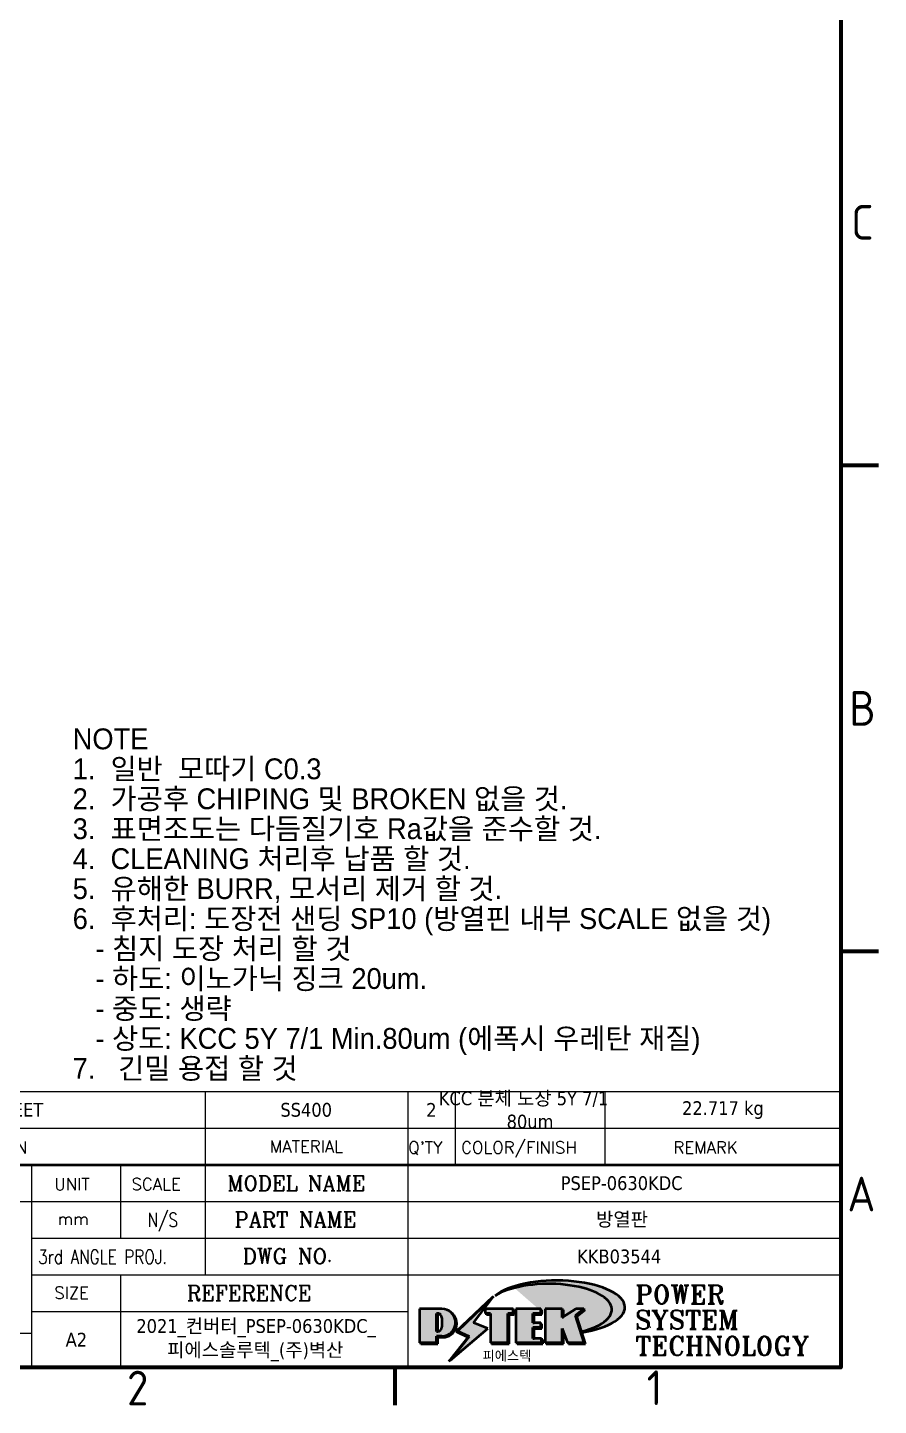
# Model space of a CAD drawing. Header units: millimetres. Extents: x 0 to 1188, y 0 to 840.
# Drawn here: x 933.7 to 1178.8, y 9.1 to 406 of the extents above; entities that cross this region are included whole.
import ezdxf
from ezdxf.enums import TextEntityAlignment as Align

# ---------------------------------------------------------------- set-up
doc = ezdxf.new("R2010")
doc.units = ezdxf.units.MM
doc.header["$LTSCALE"] = 2
doc.layers.get('0').update_dxf_attribs({"lineweight": 25})
doc.layers.add('경계(ISO)', color=7, linetype='Continuous', lineweight=70)
doc.layers.add('기호(ISO)', color=7, linetype='Continuous', lineweight=25)
doc.layers.add('제목(ISO)', color=5, linetype='Continuous', lineweight=50, true_color=0x0000ff)
doc.layers.add('해치(ISO)', color=1, linetype='Continuous', lineweight=18, true_color=0xff0000)
doc.styles.add('HAN_291', font='')
doc.styles.add('HAN_370', font='', dxfattribs={"width": 2})
doc.styles.add('ISO Proportional', font='arial.ttf')
doc.styles.add('ISO ProportionalPSTEK', font='isocp.shx')
doc.styles.add('RC_284', font='ROMANC.shx')
doc.styles.add('RC_287', font='ROMANC.shx')
doc.styles.add('RC_292', font='ROMANC.shx')
doc.styles.add('ROMANT_294', font='romant.shx')
doc.styles.add('텍스트 스타일333', font='ROMANC.shx', dxfattribs={"width": 0.800000011920929})
doc.styles.add('텍스트 스타일359', font='tahoma.ttf')
doc.styles.get('HAN_291').set_extended_font_data('GulimChe')
doc.styles.get('HAN_370').set_extended_font_data('GulimChe')

# ---------------------------------------------------------------- blocks, each defined once
blk = doc.blocks.new('경계 Default Border')
at = {"layer": '경계(ISO)'}
for p, q in [((584.0000152587891, 140), (589.3999862670898, 140)), ((584.0000152587891, 70), (589.3999862670898, 70)), ((519.7499847412109, 10), (519.7499847412109, 4.600000083446503))]:
    blk.add_line(p, q, dxfattribs=at)
at = {"layer": '경계(ISO)', "flags": 128}
blk.add_lwpolyline([(10, 10), (10, 410), (584.0000152587891, 410), (584.0000152587891, 10), (10, 10)], dxfattribs=at)
at = {"layer": '경계(ISO)', "color": 1, "true_color": 0xff0000, "char_height": 5, "attachment_point": 7, "style": 'ISO ProportionalPSTEK'}
for s, insert in [('C', (585.4742325874499, 172.452324195765)), ('B', (585.1971168848208, 102.452324195765)), ('A', (584.9240013414434, 32.48808104894124)), ('2', (481.1712325157698, 4.552324195764959)), ('1', (556.018443510609, 4.600000000000001))]:
    blk.add_mtext(s, dxfattribs=dict(at, insert=insert))
blk = doc.blocks.new('제목 블록 PSTEK')
at = {"true_color": 0x848484}
for points in [[(317.2195697678507, 17.0593801673321), (322.0326348870767, 21.62682475217465), (322.2781991042243, 21.94392121864296), (317.0471853425802, 16.97985676345368), (318.7512090904202, 16.1899260703855), (316.0018030350395, 12.71868385740789), (316.3356552234328, 13.00206718743325), (318.9235935156908, 16.2694494742633)], [(324.6615819988275, 19.45905590879572), (325.4196460989604, 19.45905590879572), (325.4196460989604, 20.11051724484596), (325.2419748254881, 20.11051724484596), (325.2419748254881, 19.60711530335299), (324.4839107253602, 19.60711530335299), (324.4839107253602, 15.3430047401139), (322.1623394187076, 15.3430047401139), (322.1623394187076, 15.19494534555726), (324.6615819988275, 15.19494534555726)], [(328.2914414389548, 19.45905590879572), (329.4054050004294, 19.45905590879572), (329.4054050004294, 20.11051724484596), (329.2277337269622, 20.11051724484596), (329.2277337269622, 19.60711530335299), (328.1137701654877, 19.60711530335299), (328.1137701654877, 18.25543873810179), (328.2914414389548, 18.25543873810179)], [(332.5088862584528, 20.1105172448466), (332.3312149849806, 20.1105172448466), (332.3312149849806, 18.99741471888368), (332.5088862584528, 19.11081371413894)], [(335.6156307331414, 20.11051724484596), (335.2535118015555, 20.11051724484596), (334.2514536401189, 19.30614745124769), (335.4855464857051, 15.3430047401139), (333.1954852176545, 15.3430047401139), (333.2478643833523, 15.19494534555726), (335.6632177591723, 15.19494534555726), (334.4291249135862, 19.15808805669106)], [(321.9846681452406, 19.60711530335299), (321.4042753185749, 19.60711530335299), (321.4042753185749, 19.45905590879572), (321.9846681452406, 19.45905590879572)], [(328.2914414389548, 17.41554667867274), (329.4054050004294, 17.41554667867274), (329.4054050004294, 18.10737934354514), (329.2277337269622, 18.10737934354514), (329.2277337269622, 17.56360607323003), (328.1137701654877, 17.56360607323003), (328.1137701654877, 15.9944660761648), (328.2914414389548, 15.9944660761648)], [(332.5088862584528, 16.92964231796647), (332.3312149849806, 17.43186301645164), (332.3312149849806, 15.3430047401139), (330.0369607660135, 15.3430047401139), (330.0369607660135, 15.19494534555726), (332.5088862584528, 15.19494534555726)], [(329.5356972676428, 15.8464066816075), (329.3580259941756, 15.8464066816075), (329.3580259941756, 15.3430047401139), (325.8342124037171, 15.3430047401139), (325.8342124037171, 15.19494534555726), (329.5356972676428, 15.19494534555726)]]:
    blk.add_hatch(color=252, dxfattribs=at).paths.add_polyline_path(points)
at = {"true_color": 0x0000ff}
blk.add_hatch(color=5, dxfattribs=at).paths.add_polyline_path([(321.6183518841322, 17.4193704504104), (319.5281351041078, 18.24969419629727), (322.4505835294948, 22.02344462252142), (317.2195697678507, 17.0593801673321), (318.9235935156908, 16.2694494742633), (316.1741874603099, 12.79820726128571)])
at = {"true_color": 0xff0000}
h = blk.add_hatch(color=1, dxfattribs=at)
edge = h.paths.add_edge_path(flags=0)
edge.add_line((314.2242174273352, 19.60711530335299), (314.2242174273352, 17.00126995915134))
edge.add_line((314.2242174273352, 17.00126995915134), (314.3485873187598, 17.00126995915134))
edge.add_arc((314.3485873187598, 17.6527312952023), 0.6514613360509371, 270, 360)
edge.add_line((315.0000486548106, 17.6527312952023), (315.0000486548106, 18.95565396730211))
edge.add_arc((314.3485873187598, 18.95565396730212), 0.6514613360508712, 0, 90)
edge.add_line((314.3485873187598, 19.60711530335299), (314.2242174273352, 19.60711530335299))
edge = h.paths.add_edge_path()
edge.add_arc((314.9847713324306, 18.28938669179658), 1.969189947606664, 269.9999999999959, 450)
edge.add_line((314.9847713324306, 20.25857663940318), (311.7664314776902, 20.25857663940324))
edge.add_line((311.7664314776902, 20.25857663940324), (311.7664314776902, 15.3430047401139))
edge.add_line((311.7664314776902, 15.3430047401139), (314.2242174273352, 15.3430047401139))
edge.add_line((314.2242174273352, 15.3430047401139), (314.2242174273352, 16.32019674418991))
edge.add_line((314.2242174273352, 16.32019674418991), (314.9847713324307, 16.32019674418991))
for points in [[(324.4839107253602, 19.60711530335299), (325.2419748254881, 19.60711530335299), (325.2419748254881, 20.25857663940324), (321.2266040451076, 20.25857663940324), (321.2266040451076, 19.60711530335299), (321.9846681452406, 19.60711530335299), (321.9846681452406, 15.3430047401139), (324.4839107253602, 15.3430047401139)], [(329.2277337269622, 20.25857663940324), (325.65654113025, 20.25857663940324), (325.65654113025, 15.3430047401139), (329.3580259941756, 15.3430047401139), (329.3580259941756, 15.9944660761648), (328.1137701654877, 15.9944660761648), (328.1137701654877, 17.56360607323003), (329.2277337269622, 17.56360607323003), (329.2277337269622, 18.25543873810179), (328.1137701654877, 18.25543873810179), (328.1137701654877, 19.60711530335299), (329.2277337269622, 19.60711530335299)], [(332.3312149849806, 20.25857663940324), (329.8592894925411, 20.25857663940324), (329.8592894925411, 15.3430047401139), (332.3312149849806, 15.3430047401139), (332.3312149849806, 17.4318630164523), (333.0701931098801, 15.3430047401139), (335.4855464857051, 15.3430047401139), (334.2514536401189, 19.30614745124769), (335.4379594596742, 20.25857663940324), (334.3071782107978, 20.25857663940324), (332.3312149849806, 18.99741471888304)]]:
    blk.add_hatch(color=1, dxfattribs=at).paths.add_polyline_path(points)
at = {"true_color": 0x848484}
h = blk.add_hatch(color=252, dxfattribs=at)
edge = h.paths.add_edge_path()
edge.add_arc((314.9847713324309, 18.28938669179657), 1.969189947606666, 270, 406.8278729790604)
edge.add_arc((315.1624426058984, 18.1413272972396), 1.969189947606962, -90, 53.560984836317004, ccw=False)
edge.add_line((315.1624426058984, 16.17213734963263), (314.4018887008024, 16.17213734963263))
edge.add_line((314.4018887008024, 16.17213734963263), (314.4018887008024, 15.19494534555726))
edge.add_line((314.4018887008024, 15.19494534555726), (311.9441027511573, 15.19494534555726))
edge.add_line((311.9441027511573, 15.19494534555726), (311.9441027511573, 15.3430047401139))
edge.add_line((311.9441027511573, 15.3430047401139), (314.2242174273352, 15.3430047401139))
edge.add_line((314.2242174273352, 15.3430047401139), (314.2242174273352, 16.32019674418991))
edge.add_line((314.2242174273352, 16.32019674418991), (314.9847713324309, 16.32019674418991))
h = blk.add_hatch(color=252, dxfattribs=at)
edge = h.paths.add_edge_path()
edge.add_line((314.4018887008024, 19.45905590879572), (314.5262585922315, 19.45905590879572))
edge.add_arc((314.5262585922314, 18.80759457274939), 0.6514613360463194, 60.4189348879147, 90.00000000000318, ccw=False)
edge.add_arc((314.3485873187602, 18.95565396730057), 0.6514613360524251, 39.96992292766206, 90.00000000009999)
edge.add_line((314.3485873187591, 19.60711530335307), (314.2242174273352, 19.60711530335298))
edge.add_line((314.2242174273352, 19.60711530335299), (314.2242174273352, 17.00126995915134))
edge.add_line((314.2242174273352, 17.00126995915134), (314.3485873187591, 17.00126995915134))
edge.add_arc((314.3485873187568, 17.652731295233), 0.6514613360816299, 270.0000000002, 274.6930825552478)
edge.add_line((314.4018887008024, 17.0034541317032), (314.4018887008024, 19.45905590879572))
at = {"layer": '해치(ISO)', "true_color": 0x27d1fc}
h = blk.add_hatch(color=140, dxfattribs=at)
edge = h.paths.add_edge_path()
edge.add_ellipse((330.3660919371412, 20.15576403068321), major_axis=(9.100907360794343, 0), ratio=0.4069904968023172, start_angle=301.3098473703837, end_angle=507.7436900681698)
edge.add_ellipse((331.5340919371412, 20.4634168429492), major_axis=(-9.82350664112931, 0), ratio=0.3942600559756514, start_angle=111.51207141178469, end_angle=334.47025347086895, ccw=False)
edge.add_line((335.1363447531188, 16.8601935978785), (335.0955236905705, 16.99119398620872))
at = {"color": 180, "true_color": 0x3f00ff}
for p, q in [((182.475792979055, 11.79100474011392), (182.4757929790549, 51.56524660363496)), ((182.4757929790549, 51.56524660363496), (372.4757929537551, 51.56524660363496)), ((189.2651435055721, 51.56524660363496), (189.2651435055722, 41.00524660363494)), ((215.2152739891528, 41.00524660363494), (215.2152739891528, 51.56524660363496)), ((280.8758854511282, 51.56524660363496), (280.8758854511282, 41.00524660363494)), ((310.0881549537552, 51.56524660363496), (310.0881549537553, 41.00524660363494)), ((316.9044520275131, 51.56524660363496), (316.9044520275127, 41.00524660363494)), ((338.4566026226726, 51.56524660363496), (338.4566026226727, 41.00524660363494)), ((372.4757929537551, 51.56524660363496), (372.4757929537551, 11.79100474011389)), ((182.475792979055, 46.2852466036349), (372.4757929537551, 46.28524660363492)), ((182.475792979055, 41.00524660363493), (206.451475290024, 41.00524660363493)), ((222.9401812389276, 11.79100474011392), (222.9401812389276, 41.00524660363494)), ((239.4288871878316, 11.79100474011392), (239.4288871878316, 41.00524660363494)), ((255.9175931367356, 11.79100474011392), (255.9175931367356, 41.00524660363494)), ((268.6918866058747, 41.00524660363494), (268.6918866058747, 30.44524660363498)), ((280.8758854511282, 41.00524660363494), (280.8758854511282, 25.16524660363502)), ((310.088154953755, 41.00524660363494), (310.088154953755, 11.79100474011392)), ((182.475792979055, 35.72524660363497), (206.451475290024, 35.72524660363497)), ((198.8621818849491, 12.02524660363491), (198.8621818849491, 35.72524660363497)), ((206.451475290024, 35.72524660363497), (372.4757929537551, 35.72524660363497)), ((182.475792979055, 31.77524660363492), (206.451475290024, 31.77524660363492)), ((255.917593136736, 30.44524660363498), (372.4757929537552, 30.44524660363501)), ((182.475792979055, 27.82524660363487), (206.451475290024, 27.82524660363487)), ((182.475792979055, 23.87524660363505), (206.451475290024, 23.87524660363505)), ((255.9175931367359, 25.16524660363502), (372.4757929537552, 25.165246603635)), ((268.6918866058744, 25.16524660363502), (268.6918866058744, 11.79100474011392)), ((182.475792979055, 19.92524660363478), (206.451475290024, 19.92524660363478)), ((255.9175931367359, 19.88524660363481), (310.0881549537553, 19.88524660363481)), ((182.475792979055, 15.97524660363496), (206.451475290024, 15.97524660363496)), ((206.451475290024, 16.74100474011396), (255.9175931367359, 16.74100474011396)), ((182.475792979055, 11.79100474011392), (372.4757929537551, 11.79100474011389))]:
    blk.add_line(p, q, dxfattribs=at)
at = {"color": 7, "linetype": 'Continuous', "lineweight": 25}
blk.add_line((182.4771903250938, 46.27967054998719), (231.7273669611342, 46.27967054998717), dxfattribs=at)
at = {"color": 7, "lineweight": 50}
for p, q in [((206.4514752900237, 11.79100474011392), (206.4514752900237, 41.00524660363494)), ((206.451475290024, 41.00524660363494), (372.4757929537551, 41.00524660363496))]:
    blk.add_line(p, q, dxfattribs=at)
at = {"color": 7}
for p, q in [((322.2781991042243, 21.94392121864296), (317.0471853425802, 16.97985676345368)), ((322.4505835294948, 22.02344462252142), (317.2195697678507, 17.0593801673321)), ((319.5281351041078, 18.24969419629727), (322.4505835294948, 22.02344462252142)), ((322.0326348870767, 21.62682475217465), (322.2781991042243, 21.94392121864296)), ((311.7664314776902, 20.25900474011391), (311.7664314776902, 15.34300474011391)), ((314.9847713324309, 20.25857663940324), (311.7664314776902, 20.25857663940324)), ((314.9847713324309, 20.25857663940324), (311.7664314776902, 20.25857663940324)), ((311.7664314776902, 20.25857663940324), (311.7664314776902, 15.3430047401139)), ((317.2195697678507, 17.0593801673321), (322.0326348870767, 21.62682475217465)), ((325.2419748254881, 20.25857663940324), (321.2266040451076, 20.25857663940324)), ((321.2266040451076, 20.25857663940324), (321.2266040451076, 19.60711530335299)), ((325.2419748254881, 20.25857663940324), (321.2266040451076, 20.25857663940324)), ((321.2266040451076, 20.25857663940324), (321.2266040451076, 19.60711530335299)), ((325.2419748254881, 19.60711530335299), (325.2419748254881, 20.25857663940324)), ((325.2419748254881, 19.60711530335299), (325.2419748254881, 20.25857663940324)), ((325.4196460989604, 20.11051724484596), (325.2419748254881, 20.11051724484596)), ((325.2419748254881, 20.11051724484596), (325.2419748254881, 19.60711530335299)), ((325.4196460989604, 19.45905590879572), (325.4196460989604, 20.11051724484596)), ((329.2277337269622, 20.25857663940324), (325.65654113025, 20.25857663940324)), ((325.65654113025, 20.25857663940324), (325.65654113025, 15.3430047401139)), ((325.65654113025, 20.25857663940324), (325.65654113025, 15.3430047401139)), ((329.2277337269622, 20.25857663940324), (325.65654113025, 20.25857663940324)), ((329.2277337269622, 19.60711530335299), (329.2277337269622, 20.25857663940324)), ((329.2277337269622, 19.60711530335299), (329.2277337269622, 20.25857663940324)), ((329.4054050004294, 20.11051724484596), (329.2277337269622, 20.11051724484596)), ((329.2277337269622, 20.11051724484596), (329.2277337269622, 19.60711530335299)), ((329.4054050004294, 19.45905590879572), (329.4054050004294, 20.11051724484596)), ((332.3312149849806, 20.25857663940324), (329.8592894925411, 20.25857663940324)), ((329.8592894925411, 20.25857663940324), (329.8592894925411, 15.3430047401139)), ((329.8592894925411, 20.25857663940324), (329.8592894925411, 15.3430047401139)), ((332.3312149849806, 20.25857663940324), (329.8592894925411, 20.25857663940324)), ((334.3071782107978, 20.25857663940324), (332.3312149849806, 18.99741471888304)), ((332.3312149849806, 18.99741471888304), (332.3312149849806, 20.25857663940324)), ((334.3071782107978, 20.25857663940324), (332.3312149849806, 18.99741471888304)), ((332.3312149849806, 18.99741471888304), (332.3312149849806, 20.25857663940324)), ((332.5088862584528, 20.1105172448466), (332.3312149849806, 20.1105172448466)), ((332.3312149849806, 20.1105172448466), (332.3312149849806, 18.99741471888368)), ((332.5088862584528, 19.11081371413894), (332.5088862584528, 20.1105172448466)), ((334.2514536401189, 19.30614745124769), (335.4379594596742, 20.25857663940324)), ((334.2514536401189, 19.30614745124769), (335.4379594596742, 20.25857663940324)), ((335.2535118015555, 20.11051724484596), (334.2514536401189, 19.30614745124769)), ((335.4379594596742, 20.25857663940324), (334.3071782107978, 20.25857663940324)), ((335.4379594596742, 20.25857663940324), (334.3071782107978, 20.25857663940324)), ((334.4291249135862, 19.15808805669104), (335.6156307331414, 20.11051724484596)), ((335.6156307331414, 20.11051724484596), (335.2535118015555, 20.11051724484596)), ((314.2242174273352, 17.00126995915134), (314.2242174273352, 19.60711530335299)), ((314.2242174273352, 19.60711530335299), (314.3485873187591, 19.60711530335299)), ((314.3485873187591, 19.60711530335299), (314.2242174273352, 19.60711530335299)), ((314.2242174273352, 19.60711530335299), (314.2242174273352, 17.00126995915134)), ((314.2242174273352, 17.00126995915134), (314.2242174273352, 19.60711530335299)), ((314.2242174273352, 19.60711530335299), (314.3485873187591, 19.60711530335299)), ((314.4018887008024, 19.45905590879572), (314.5262585922314, 19.45905590879572)), ((314.4018887008024, 17.0034541317032), (314.4018887008024, 19.45905590879572)), ((315.0000486548106, 18.95565396730275), (315.0000486548106, 17.65273129520161)), ((315.0000486548106, 18.95565396730275), (315.0000486548106, 17.65273129520161)), ((321.6183518841322, 17.4193704504104), (319.5281351041078, 18.24969419629727)), ((321.2266040451076, 19.60711530335299), (321.9846681452406, 19.60711530335299)), ((321.2266040451076, 19.60711530335299), (321.9846681452406, 19.60711530335299)), ((321.4042753185749, 19.60711530335299), (321.4042753185749, 19.45905590879572)), ((321.9846681452406, 19.60711530335299), (321.4042753185749, 19.60711530335299)), ((321.4042753185749, 19.45905590879572), (321.9846681452406, 19.45905590879572)), ((321.9846681452406, 19.60711530335299), (321.9846681452406, 15.3430047401139)), ((321.9846681452406, 19.45905590879572), (321.9846681452406, 19.60711530335299)), ((321.9846681452406, 19.60711530335299), (321.9846681452406, 15.3430047401139)), ((324.4839107253602, 19.60711530335299), (325.2419748254881, 19.60711530335299)), ((324.4839107253602, 15.3430047401139), (324.4839107253602, 19.60711530335299)), ((325.2419748254881, 19.60711530335299), (324.4839107253602, 19.60711530335299)), ((324.4839107253602, 19.60711530335299), (324.4839107253602, 15.3430047401139)), ((324.4839107253602, 19.60711530335299), (325.2419748254881, 19.60711530335299)), ((324.4839107253602, 15.3430047401139), (324.4839107253602, 19.60711530335299)), ((324.6615819988275, 19.45905590879572), (325.4196460989604, 19.45905590879572)), ((324.6615819988275, 15.19494534555726), (324.6615819988275, 19.45905590879572)), ((328.1137701654877, 18.25543873810179), (328.1137701654877, 19.60711530335299)), ((328.1137701654877, 19.60711530335299), (329.2277337269622, 19.60711530335299)), ((329.2277337269622, 19.60711530335299), (328.1137701654877, 19.60711530335299)), ((328.1137701654877, 19.60711530335299), (328.1137701654877, 18.25543873810179)), ((328.1137701654877, 18.25543873810179), (328.1137701654877, 19.60711530335299)), ((328.1137701654877, 19.60711530335299), (329.2277337269622, 19.60711530335299)), ((329.2277337269622, 18.25543873810179), (328.1137701654877, 18.25543873810179)), ((328.1137701654877, 18.25543873810179), (328.2914414389548, 18.25543873810179)), ((329.2277337269622, 18.25543873810179), (328.1137701654877, 18.25543873810179)), ((328.2914414389548, 18.25543873810179), (328.2914414389548, 19.45905590879572)), ((328.2914414389548, 19.45905590879572), (329.4054050004294, 19.45905590879572)), ((329.2277337269622, 17.56360607323003), (329.2277337269622, 18.25543873810179)), ((329.2277337269622, 17.56360607323003), (329.2277337269622, 18.25543873810179)), ((329.4054050004294, 18.10737934354514), (329.2277337269622, 18.10737934354514)), ((329.2277337269622, 18.10737934354514), (329.2277337269622, 17.56360607323003)), ((329.4054050004294, 17.41554667867274), (329.4054050004294, 18.10737934354514)), ((332.3312149849806, 18.99741471888368), (332.5088862584528, 19.11081371413894)), ((335.4855464857051, 15.3430047401139), (334.2514536401189, 19.30614745124769)), ((334.2514536401189, 19.30614745124769), (335.4855464857051, 15.3430047401139)), ((335.4855464857051, 15.3430047401139), (334.2514536401189, 19.30614745124769)), ((335.6632177591723, 15.19494534555726), (334.4291249135862, 19.15808805669104)), ((314.3485873187591, 17.00126995915134), (314.2242174273352, 17.00126995915134)), ((314.2242174273352, 17.00126995915134), (314.3485873187591, 17.00126995915134)), ((314.3485873187591, 17.00126995915134), (314.2242174273352, 17.00126995915134)), ((314.2242174273352, 16.32019674418991), (314.9847713324309, 16.32019674418991)), ((314.2242174273352, 15.3430047401139), (314.2242174273352, 16.32019674418991)), ((314.9847713324309, 16.32019674418991), (314.2242174273352, 16.32019674418991)), ((314.2242174273352, 16.32019674418991), (314.2242174273352, 15.3430047401139)), ((314.2242174273352, 16.32019674418991), (314.9847713324309, 16.32019674418991)), ((314.2242174273352, 15.3430047401139), (314.2242174273352, 16.32019674418991)), ((314.4018887008024, 16.17213734963263), (315.162442605898, 16.17213734963263)), ((314.4018887008024, 15.19494534555726), (314.4018887008024, 16.17213734963263)), ((318.7512090904202, 16.1899260703855), (316.0018030350395, 12.71868385740789)), ((316.1741874603099, 12.79820726128571), (321.6183518841322, 17.4193704504104)), ((318.9235935156908, 16.2694494742633), (316.1741874603099, 12.79820726128571)), ((316.3356552234328, 13.00206718743325), (318.9235935156908, 16.2694494742633)), ((317.0471853425802, 16.97985676345368), (318.7512090904202, 16.1899260703855)), ((318.9235935156908, 16.2694494742633), (317.2195697678507, 17.0593801673321)), ((317.2195697678507, 17.0593801673321), (318.9235935156908, 16.2694494742633)), ((328.1137701654877, 17.56360607323003), (329.2277337269622, 17.56360607323003)), ((328.1137701654877, 15.9944660761648), (328.1137701654877, 17.56360607323003)), ((329.2277337269622, 17.56360607323003), (328.1137701654877, 17.56360607323003)), ((328.1137701654877, 17.56360607323003), (328.1137701654877, 15.9944660761648)), ((328.1137701654877, 17.56360607323003), (329.2277337269622, 17.56360607323003)), ((328.1137701654877, 15.9944660761648), (328.1137701654877, 17.56360607323003)), ((329.3580259941756, 15.9944660761648), (328.1137701654877, 15.9944660761648)), ((328.1137701654877, 15.9944660761648), (328.2914414389548, 15.9944660761648)), ((329.3580259941756, 15.9944660761648), (328.1137701654877, 15.9944660761648)), ((328.2914414389548, 15.9944660761648), (328.2914414389548, 17.41554667867274)), ((328.2914414389548, 17.41554667867274), (329.4054050004294, 17.41554667867274)), ((329.3580259941756, 15.3430047401139), (329.3580259941756, 15.9944660761648)), ((329.3580259941756, 15.3430047401139), (329.3580259941756, 15.9944660761648)), ((332.3312149849806, 17.4318630164523), (333.0701931098801, 15.3430047401139)), ((332.3312149849806, 15.3430047401139), (332.3312149849806, 17.4318630164523)), ((332.5088862584528, 16.92964231796647), (332.3312149849806, 17.43186301645164)), ((332.3312149849806, 17.43186301645164), (332.3312149849806, 15.3430047401139)), ((332.3312149849806, 17.4318630164523), (333.0701931098801, 15.3430047401139)), ((332.3312149849806, 15.3430047401139), (332.3312149849806, 17.4318630164523)), ((332.5088862584528, 15.19494534555726), (332.5088862584528, 16.92964231796647)), ((345.0447381189468, 17.50375595811051), (344.9867755289346, 17.689895936919)), ((311.7664314776902, 15.3430047401139), (314.2242174273352, 15.3430047401139)), ((311.7664314776902, 15.3430047401139), (314.2242174273352, 15.3430047401139)), ((314.2242174273352, 15.3430047401139), (311.9441027511573, 15.3430047401139)), ((311.9441027511573, 15.3430047401139), (311.9441027511573, 15.19494534555726)), ((311.9441027511573, 15.19494534555726), (314.4018887008024, 15.19494534555726)), ((321.9846681452406, 15.3430047401139), (324.4839107253602, 15.3430047401139)), ((321.9846681452406, 15.3430047401139), (324.4839107253602, 15.3430047401139)), ((324.4839107253602, 15.3430047401139), (322.1623394187076, 15.3430047401139)), ((322.1623394187076, 15.3430047401139), (322.1623394187076, 15.19494534555726)), ((322.1623394187076, 15.19494534555726), (324.6615819988275, 15.19494534555726)), ((325.65654113025, 15.3430047401139), (329.3580259941756, 15.3430047401139)), ((325.65654113025, 15.3430047401139), (329.3580259941756, 15.3430047401139)), ((329.3580259941756, 15.3430047401139), (325.8342124037171, 15.3430047401139)), ((325.8342124037171, 15.3430047401139), (325.8342124037171, 15.19494534555726)), ((325.8342124037171, 15.19494534555726), (329.5356972676428, 15.19494534555726)), ((329.5356972676428, 15.8464066816075), (329.3580259941756, 15.8464066816075)), ((329.3580259941756, 15.8464066816075), (329.3580259941756, 15.3430047401139)), ((329.5356972676428, 15.19494534555726), (329.5356972676428, 15.8464066816075)), ((329.8592894925411, 15.3430047401139), (332.3312149849806, 15.3430047401139)), ((329.8592894925411, 15.3430047401139), (332.3312149849806, 15.3430047401139)), ((332.3312149849806, 15.3430047401139), (330.0369607660135, 15.3430047401139)), ((330.0369607660135, 15.3430047401139), (330.0369607660135, 15.19494534555726)), ((330.0369607660135, 15.19494534555726), (332.5088862584528, 15.19494534555726)), ((333.0701931098801, 15.3430047401139), (335.4855464857051, 15.3430047401139)), ((333.0701931098801, 15.3430047401139), (335.4855464857051, 15.3430047401139)), ((335.4855464857051, 15.3430047401139), (333.1954852176545, 15.3430047401139)), ((333.1954852176545, 15.3430047401139), (333.2478643833523, 15.19494534555726)), ((333.2478643833523, 15.19494534555726), (335.6632177591723, 15.19494534555726)), ((316.0018030350395, 12.71868385740789), (316.3356552234328, 13.00206718743325))]:
    blk.add_line(p, q, dxfattribs=at)
at = {"color": 5, "true_color": 0x0000ff}
for p, q in [((322.4505835294948, 22.02344462252142), (317.2195697678507, 17.0593801673321)), ((319.5281351041078, 18.24969419629727), (322.4505835294948, 22.02344462252142)), ((321.6183518841322, 17.4193704504104), (319.5281351041078, 18.24969419629727)), ((316.1741874603099, 12.79820726128571), (321.6183518841322, 17.4193704504104)), ((318.9235935156908, 16.2694494742633), (316.1741874603099, 12.79820726128571)), ((317.2195697678507, 17.0593801673321), (318.9235935156908, 16.2694494742633))]:
    blk.add_line(p, q, dxfattribs=at)
at = {"color": 1, "true_color": 0xff0000}
for p, q in [((314.9847713324309, 20.25857663940324), (311.7664314776902, 20.25857663940324)), ((311.7664314776902, 20.25857663940324), (311.7664314776902, 15.3430047401139)), ((325.2419748254881, 20.25857663940324), (321.2266040451076, 20.25857663940324)), ((321.2266040451076, 20.25857663940324), (321.2266040451076, 19.60711530335299)), ((325.2419748254881, 19.60711530335299), (325.2419748254881, 20.25857663940324)), ((329.2277337269622, 20.25857663940324), (325.65654113025, 20.25857663940324)), ((325.65654113025, 20.25857663940324), (325.65654113025, 15.3430047401139)), ((329.2277337269622, 19.60711530335299), (329.2277337269622, 20.25857663940324)), ((332.3312149849806, 20.25857663940324), (329.8592894925411, 20.25857663940324)), ((329.8592894925411, 20.25857663940324), (329.8592894925411, 15.3430047401139)), ((334.3071782107978, 20.25857663940324), (332.3312149849806, 18.99741471888304)), ((332.3312149849806, 18.99741471888304), (332.3312149849806, 20.25857663940324)), ((334.2514536401189, 19.30614745124769), (335.4379594596742, 20.25857663940324)), ((335.4379594596742, 20.25857663940324), (334.3071782107978, 20.25857663940324)), ((314.2242174273352, 17.00126995915134), (314.2242174273352, 19.60711530335299)), ((314.2242174273352, 19.60711530335299), (314.3485873187591, 19.60711530335299)), ((315.0000486548106, 18.95565396730275), (315.0000486548106, 17.65273129520161)), ((321.2266040451076, 19.60711530335299), (321.9846681452406, 19.60711530335299)), ((321.9846681452406, 19.60711530335299), (321.9846681452406, 15.3430047401139)), ((324.4839107253602, 19.60711530335299), (325.2419748254881, 19.60711530335299)), ((324.4839107253602, 15.3430047401139), (324.4839107253602, 19.60711530335299)), ((328.1137701654877, 18.25543873810179), (328.1137701654877, 19.60711530335299)), ((328.1137701654877, 19.60711530335299), (329.2277337269622, 19.60711530335299)), ((329.2277337269622, 18.25543873810179), (328.1137701654877, 18.25543873810179)), ((329.2277337269622, 17.56360607323003), (329.2277337269622, 18.25543873810179)), ((335.4855464857051, 15.3430047401139), (334.2514536401189, 19.30614745124769)), ((314.3485873187591, 17.00126995915134), (314.2242174273352, 17.00126995915134)), ((314.2242174273352, 16.32019674418991), (314.9847713324309, 16.32019674418991)), ((314.2242174273352, 15.3430047401139), (314.2242174273352, 16.32019674418991)), ((328.1137701654877, 17.56360607323003), (329.2277337269622, 17.56360607323003)), ((328.1137701654877, 15.9944660761648), (328.1137701654877, 17.56360607323003)), ((329.3580259941756, 15.9944660761648), (328.1137701654877, 15.9944660761648)), ((329.3580259941756, 15.3430047401139), (329.3580259941756, 15.9944660761648)), ((332.3312149849806, 17.4318630164523), (333.0701931098801, 15.3430047401139)), ((332.3312149849806, 15.3430047401139), (332.3312149849806, 17.4318630164523)), ((311.7664314776902, 15.3430047401139), (314.2242174273352, 15.3430047401139)), ((321.9846681452406, 15.3430047401139), (324.4839107253602, 15.3430047401139)), ((325.65654113025, 15.3430047401139), (329.3580259941756, 15.3430047401139)), ((329.8592894925411, 15.3430047401139), (332.3312149849806, 15.3430047401139)), ((333.0701931098801, 15.3430047401139), (335.4855464857051, 15.3430047401139))]:
    blk.add_line(p, q, dxfattribs=at)
at = {"color": 7}
for centre, radius, start, end in [((314.9847713324309, 18.28938669179658), 1.969189947606665, 270, 90), ((314.9847713324309, 18.28938669179658), 1.969189947606665, 270, 90), ((314.3485873187598, 18.95565396730211), 0.6514613360508712, 0, 90), ((314.3485873187602, 18.95565396730057), 0.6514613360524251, 39.96992292766117, 90), ((314.3485873187598, 18.95565396730212), 0.6514613360508712, 0, 90), ((314.5262585922314, 18.80759457274939), 0.6514613360463193, 60.41893488791137, 90), ((314.9847713324307, 18.2893866917965), 1.969189947606594, 270, 46.82787297909833), ((315.1624426058984, 18.1413272972396), 1.969189947606961, 270, 53.56098483636067), ((314.3485873187597, 17.65273129520228), 0.6514613360509381, 270, 0), ((314.3485873187598, 17.6527312952023), 0.6514613360509381, 270, 0), ((314.3485873187568, 17.652731295233), 0.6514613360816299, 270, 274.6930825552478)]:
    blk.add_arc(centre, radius, start, end, dxfattribs=at)
at = {"color": 1, "true_color": 0xff0000}
for centre, radius, start, end in [((314.9847713324309, 18.28938669179657), 1.969189947606665, 270, 90), ((314.3485873187598, 18.95565396730211), 0.6514613360508712, 0, 90), ((314.3485873187598, 17.6527312952023), 0.6514613360509381, 270, 0)]:
    blk.add_arc(centre, radius, start, end, dxfattribs=at)
at = {"layer": '제목(ISO)'}
for p, q in [((322.2781991042243, 21.94392121864296), (317.0471853425802, 16.97985676345368)), ((322.4505835294948, 22.02344462252142), (317.2195697678507, 17.0593801673321)), ((319.5281351041078, 18.24969419629727), (322.4505835294948, 22.02344462252142)), ((322.0326348870767, 21.62682475217465), (322.2781991042243, 21.94392121864296)), ((314.9847713324306, 20.25857663940324), (311.7664314776902, 20.25857663940324)), ((311.7664314776902, 20.25857663940324), (311.7664314776902, 15.3430047401139)), ((317.2195697678507, 17.0593801673321), (322.0326348870767, 21.62682475217465)), ((325.2419748254881, 20.25857663940324), (321.2266040451076, 20.25857663940324)), ((321.2266040451076, 20.25857663940324), (321.2266040451076, 19.60711530335299)), ((325.2419748254881, 19.60711530335299), (325.2419748254881, 20.25857663940324)), ((325.4196460989604, 20.11051724484596), (325.2419748254881, 20.11051724484596)), ((325.2419748254881, 20.11051724484596), (325.2419748254881, 19.60711530335299)), ((325.4196460989604, 19.45905590879572), (325.4196460989604, 20.11051724484596)), ((329.2277337269622, 20.25857663940324), (325.65654113025, 20.25857663940324)), ((325.65654113025, 20.25857663940324), (325.65654113025, 15.3430047401139)), ((329.2277337269622, 19.60711530335299), (329.2277337269622, 20.25857663940324)), ((329.4054050004294, 20.11051724484596), (329.2277337269622, 20.11051724484596)), ((329.2277337269622, 20.11051724484596), (329.2277337269622, 19.60711530335299)), ((329.4054050004294, 19.45905590879572), (329.4054050004294, 20.11051724484596)), ((332.3312149849806, 20.25857663940324), (329.8592894925411, 20.25857663940324)), ((329.8592894925411, 20.25857663940324), (329.8592894925411, 15.3430047401139)), ((334.3071782107978, 20.25857663940324), (332.3312149849806, 18.99741471888304)), ((332.3312149849806, 18.99741471888304), (332.3312149849806, 20.25857663940324)), ((332.5088862584528, 20.1105172448466), (332.3312149849806, 20.1105172448466)), ((332.3312149849806, 20.1105172448466), (332.3312149849806, 18.99741471888368)), ((332.5088862584528, 19.11081371413894), (332.5088862584528, 20.1105172448466)), ((334.2514536401189, 19.30614745124769), (335.4379594596742, 20.25857663940324)), ((335.2535118015555, 20.11051724484596), (334.2514536401189, 19.30614745124769)), ((335.4379594596742, 20.25857663940324), (334.3071782107978, 20.25857663940324)), ((334.4291249135862, 19.15808805669106), (335.6156307331414, 20.11051724484596)), ((335.6156307331414, 20.11051724484596), (335.2535118015555, 20.11051724484596)), ((314.2242174273352, 17.00126995915134), (314.2242174273352, 19.60711530335299)), ((314.2242174273352, 19.60711530335299), (314.3485873187598, 19.60711530335299)), ((314.3485873187591, 19.60711530335299), (314.2242174273352, 19.60711530335299)), ((314.2242174273352, 19.60711530335299), (314.2242174273352, 17.00126995915134)), ((314.4018887008024, 19.45905590879572), (314.5262585922314, 19.45905590879572)), ((314.4018887008024, 17.0034541317032), (314.4018887008024, 19.45905590879572)), ((315.0000486548106, 18.95565396730211), (315.0000486548106, 17.6527312952023)), ((321.6183518841322, 17.4193704504104), (319.5281351041078, 18.24969419629727)), ((321.2266040451076, 19.60711530335299), (321.9846681452406, 19.60711530335299)), ((321.9846681452406, 19.60711530335299), (321.4042753185749, 19.60711530335299)), ((321.4042753185749, 19.60711530335299), (321.4042753185749, 19.45905590879572)), ((321.4042753185749, 19.45905590879572), (321.9846681452406, 19.45905590879572)), ((321.9846681452406, 19.60711530335299), (321.9846681452406, 15.3430047401139)), ((321.9846681452406, 19.45905590879572), (321.9846681452406, 19.60711530335299)), ((324.4839107253602, 19.60711530335299), (325.2419748254881, 19.60711530335299)), ((324.4839107253602, 15.3430047401139), (324.4839107253602, 19.60711530335299)), ((325.2419748254881, 19.60711530335299), (324.4839107253602, 19.60711530335299)), ((324.4839107253602, 19.60711530335299), (324.4839107253602, 15.3430047401139)), ((324.6615819988275, 19.45905590879572), (325.4196460989604, 19.45905590879572)), ((324.6615819988275, 15.19494534555726), (324.6615819988275, 19.45905590879572)), ((328.1137701654877, 18.25543873810179), (328.1137701654877, 19.60711530335299)), ((328.1137701654877, 19.60711530335299), (329.2277337269622, 19.60711530335299)), ((329.2277337269622, 19.60711530335299), (328.1137701654877, 19.60711530335299)), ((328.1137701654877, 19.60711530335299), (328.1137701654877, 18.25543873810179)), ((329.2277337269622, 18.25543873810179), (328.1137701654877, 18.25543873810179)), ((328.1137701654877, 18.25543873810179), (328.2914414389548, 18.25543873810179)), ((328.2914414389548, 19.45905590879572), (329.4054050004294, 19.45905590879572)), ((328.2914414389548, 18.25543873810179), (328.2914414389548, 19.45905590879572)), ((329.2277337269622, 17.56360607323003), (329.2277337269622, 18.25543873810179)), ((329.4054050004294, 18.10737934354514), (329.2277337269622, 18.10737934354514)), ((329.2277337269622, 18.10737934354514), (329.2277337269622, 17.56360607323003)), ((329.4054050004294, 17.41554667867274), (329.4054050004294, 18.10737934354514)), ((332.3312149849806, 18.99741471888368), (332.5088862584528, 19.11081371413894)), ((335.4855464857051, 15.3430047401139), (334.2514536401189, 19.30614745124769)), ((334.2514536401189, 19.30614745124769), (335.4855464857051, 15.3430047401139)), ((335.6632177591723, 15.19494534555726), (334.4291249135862, 19.15808805669106)), ((314.3485873187598, 17.00126995915134), (314.2242174273352, 17.00126995915134)), ((314.2242174273352, 17.00126995915134), (314.3485873187591, 17.00126995915134)), ((314.2242174273352, 15.3430047401139), (314.2242174273352, 16.32019674418991)), ((314.2242174273352, 16.32019674418991), (314.9847713324307, 16.32019674418991)), ((314.9847713324309, 16.32019674418991), (314.2242174273352, 16.32019674418991)), ((314.2242174273352, 16.32019674418991), (314.2242174273352, 15.3430047401139)), ((314.4018887008024, 15.19494534555726), (314.4018887008024, 16.17213734963263)), ((314.4018887008024, 16.17213734963263), (315.1624426058984, 16.17213734963263)), ((318.7512090904202, 16.1899260703855), (316.0018030350395, 12.71868385740789)), ((316.1741874603099, 12.79820726128571), (321.6183518841322, 17.4193704504104)), ((318.9235935156908, 16.2694494742633), (316.1741874603099, 12.79820726128571)), ((316.3356552234328, 13.00206718743325), (318.9235935156908, 16.2694494742633)), ((317.0471853425802, 16.97985676345368), (318.7512090904202, 16.1899260703855)), ((317.2195697678507, 17.0593801673321), (318.9235935156908, 16.2694494742633)), ((318.9235935156908, 16.2694494742633), (317.2195697678507, 17.0593801673321)), ((328.1137701654877, 15.9944660761648), (328.1137701654877, 17.56360607323003)), ((328.1137701654877, 17.56360607323003), (329.2277337269622, 17.56360607323003)), ((329.2277337269622, 17.56360607323003), (328.1137701654877, 17.56360607323003)), ((328.1137701654877, 17.56360607323003), (328.1137701654877, 15.9944660761648)), ((329.3580259941756, 15.9944660761648), (328.1137701654877, 15.9944660761648)), ((328.1137701654877, 15.9944660761648), (328.2914414389548, 15.9944660761648)), ((328.2914414389548, 17.41554667867274), (329.4054050004294, 17.41554667867274)), ((328.2914414389548, 15.9944660761648), (328.2914414389548, 17.41554667867274)), ((329.3580259941756, 15.3430047401139), (329.3580259941756, 15.9944660761648)), ((332.3312149849806, 15.3430047401139), (332.3312149849806, 17.4318630164523)), ((332.3312149849806, 17.4318630164523), (333.0701931098801, 15.3430047401139)), ((332.5088862584528, 16.92964231796647), (332.3312149849806, 17.43186301645164)), ((332.3312149849806, 17.43186301645164), (332.3312149849806, 15.3430047401139)), ((332.5088862584528, 15.19494534555726), (332.5088862584528, 16.92964231796647)), ((311.7664314776902, 15.3430047401139), (314.2242174273352, 15.3430047401139)), ((314.2242174273352, 15.3430047401139), (311.9441027511573, 15.3430047401139)), ((311.9441027511573, 15.3430047401139), (311.9441027511573, 15.19494534555726)), ((311.9441027511573, 15.19494534555726), (314.4018887008024, 15.19494534555726)), ((321.9846681452406, 15.3430047401139), (324.4839107253602, 15.3430047401139)), ((324.4839107253602, 15.3430047401139), (322.1623394187076, 15.3430047401139)), ((322.1623394187076, 15.3430047401139), (322.1623394187076, 15.19494534555726)), ((322.1623394187076, 15.19494534555726), (324.6615819988275, 15.19494534555726)), ((325.65654113025, 15.3430047401139), (329.3580259941756, 15.3430047401139)), ((329.3580259941756, 15.3430047401139), (325.8342124037171, 15.3430047401139)), ((325.8342124037171, 15.3430047401139), (325.8342124037171, 15.19494534555726)), ((325.8342124037171, 15.19494534555726), (329.5356972676428, 15.19494534555726)), ((329.5356972676428, 15.8464066816075), (329.3580259941756, 15.8464066816075)), ((329.3580259941756, 15.8464066816075), (329.3580259941756, 15.3430047401139)), ((329.5356972676428, 15.19494534555726), (329.5356972676428, 15.8464066816075)), ((329.8592894925411, 15.3430047401139), (332.3312149849806, 15.3430047401139)), ((332.3312149849806, 15.3430047401139), (330.0369607660135, 15.3430047401139)), ((330.0369607660135, 15.3430047401139), (330.0369607660135, 15.19494534555726)), ((330.0369607660135, 15.19494534555726), (332.5088862584528, 15.19494534555726)), ((333.0701931098801, 15.3430047401139), (335.4855464857051, 15.3430047401139)), ((335.4855464857051, 15.3430047401139), (333.1954852176545, 15.3430047401139)), ((333.1954852176545, 15.3430047401139), (333.2478643833523, 15.19494534555726)), ((333.2478643833523, 15.19494534555726), (335.6632177591723, 15.19494534555726)), ((316.0018030350395, 12.71868385740789), (316.3356552234328, 13.00206718743325))]:
    blk.add_line(p, q, dxfattribs=at)
at = {"layer": '제목(ISO)', "color": 4, "true_color": 0x00ffff}
blk.add_line((335.1363447531188, 16.8601935978785), (335.0955236905705, 16.99119398620872), dxfattribs=at)
at = {"layer": '제목(ISO)'}
for centre, radius, start, end in [((314.9847713324306, 18.28938669179658), 1.969189947606664, 46.82787297909431, 90), ((314.3485873187598, 18.95565396730212), 0.6514613360508712, 0, 90), ((314.3485873187602, 18.95565396730057), 0.6514613360524251, 39.96992292766117, 90), ((314.5262585922314, 18.80759457274939), 0.6514613360463193, 60.41893488791137, 90), ((314.9847713324307, 18.2893866917965), 1.969189947606594, 270, 46.82787297909833), ((314.9847713324309, 18.28938669179657), 1.969189947606666, 270, 46.8278729790603), ((315.1624426058984, 18.1413272972396), 1.969189947606962, 270, 53.56098483631701), ((314.3485873187598, 17.6527312952023), 0.6514613360509371, 270, 0), ((314.3485873187568, 17.652731295233), 0.6514613360816299, 270, 274.6930825552478)]:
    blk.add_arc(centre, radius, start, end, dxfattribs=at)
at = {"layer": '제목(ISO)', "color": 4, "true_color": 0x00ffff}
for centre, major_axis, ratio, start_param, end_param in [((331.5340919371412, 20.4634168429492), (9.82350664112931, 0), 0.3942600559756514, 5.087845455444478, 8.97919982663645), ((330.3660919371412, 20.15576403068321), (9.100907360794343, 0), 0.4069904968023172, 5.258848905294775, 8.861799147915196)]:
    blk.add_ellipse(centre, major_axis=major_axis, ratio=ratio, start_param=start_param, end_param=end_param, dxfattribs=at)
at = {"color": 7}
for s, height, style, p in [('NO', 1.742399930953979, 'RC_284', (184.135398793432, 42.62317362549192)), ('PART NO', 1.742399930953979, 'RC_284', (195.3359407378685, 42.62317362549192)), ('DESCRIPTION', 1.742399930953979, 'RC_284', (240.4025565652523, 42.62317362549192)), ("Q'TY", 1.742399930953979, 'RC_284', (310.1440786515383, 42.62317362549192)), ('COLOR/FINISH', 1.742399930953979, 'RC_284', (317.7725341324144, 42.62317362549192)), ('REMARK', 1.742399930953979, 'RC_284', (348.346649953877, 42.62317362549192)), (' TOLERANCE', 1.899999976158142, 'RC_287', (184.0872874387979, 37.00893196870329)), ('DRAWN', 1.899999976158142, 'RC_287', (208.9766620976279, 37.00893196870329)), ('CHECKED', 1.899999976158142, 'RC_287', (223.6856844514997, 37.00893196870329)), ('APPROVED', 1.899999976158142, 'RC_287', (239.7795453577791, 37.00893196870329)), ('UNIT', 1.742399930953979, 'RC_284', (259.1652673287452, 37.34317362549218)), ('SCALE', 1.742399930953979, 'RC_284', (270.2934779252897, 37.34317362549218)), ('MODEL NAME', 2.178000062704086, 'RC_292', (284.096330289083, 37.25462520371384)), ('    ~ 6', 2.000000029802322, 'HAN_291', (183.7721304966814, 32.8176515608431)), ('0.08', 2.000000029802322, 'HAN_291', (200.5467345600617, 33.09873600004101)), ('PART NAME', 2.178000062704086, 'RC_292', (285.1416959765849, 32.03045329421792)), ('mm', 1.742399930953979, 'RC_284', (259.6505418159997, 32.3543089683787)), ('  7 ~ 30', 2.000000029802322, 'HAN_291', (183.7721304966814, 28.70538114822415)), ('0.1', 2.000000029802322, 'HAN_291', (200.5467345600617, 28.98646558742206)), (' DWG NO.', 2.178000062704086, 'RC_292', (284.8124284083233, 26.75045329421772)), (' 31 ~ 120', 2.000000029802322, 'HAN_291', (183.7721304966814, 24.82628181916237)), ('0.2', 2.000000029802322, 'HAN_291', (200.5467345600617, 25.10736625836028)), ('121 ~ 300', 2.000000029802322, 'HAN_291', (183.7721304966814, 21.21401206133254)), ('0.4', 2.000000029802322, 'HAN_291', (200.5467345600617, 20.99509650053045)), ('SIZE', 1.742399930953979, 'RC_284', (259.1652673287452, 21.69497768947366)), ('REFERENCE', 2.178000062704086, 'RC_292', (278.2741065029841, 21.43214925458022)), ('301 ~ 600', 2.000000029802322, 'HAN_291', (183.7721304966814, 16.83491273227077)), ('0.6', 2.000000029802322, 'HAN_291', (200.5467345600617, 17.11599717146868)), ('601 ~ 1200', 2.000000029802322, 'HAN_291', (183.6802025156883, 12.84759660881125)), ('0.8', 2.000000029802322, 'HAN_291', (200.6097246063884, 13.05732192299702))]:
    blk.add_text(s, height=height, dxfattribs=dict(at, style=style)).set_placement(p)
at = {"color": 7, "style": 'RC_284'}
blk.add_text('MATERIAL', height=1.742399930953979, dxfattribs=at).set_placement((295.4820202024417, 43.64524660363492), align=Align.MIDDLE_CENTER)
at = {"color": 7, "style": '텍스트 스타일333', "width": 0.7999999523162842}
blk.add_text('N/S', height=2.000000029802322, dxfattribs=at).set_placement((274.7838860285014, 33.08524660363496), align=Align.MIDDLE_CENTER)
blk.add_text('3rd ANGLE PROJ.', height=2.000000029802322, dxfattribs=at).set_placement((256.8430306642954, 26.76148381654429))
at = {"style": 'ROMANT_294'}
for s, p in [('POWER', (342.82727231297, 20.97115304607566)), ('SYSTEM', (342.82727231297, 17.3284636719184)), ('TECHNOLOGY', (342.82727231297, 13.57194088644453))]:
    blk.add_text(s, height=2.700000107288361, dxfattribs=at).set_placement(p)
at = {"color": 7, "insert": (320.8519732224835, 14.21236326823155), "char_height": 1.400000005960464, "attachment_point": 1, "line_spacing_factor": 0.3319999873638153, "style": 'HAN_370'}
blk.add_mtext('\\fHY견고딕|b0|i0;\\H1.4000;피에스텍', dxfattribs=at)
at = {"layer": '제목(ISO)', "color": 7, "style": '텍스트 스타일359'}
for tag, p in [('4._COLOR_001', (314.5494470160825, 49.5866555044509)), ('부품_번호_001', (195.8218407728426, 47.68851719507643)), ('설명_001', (237.1781667056197, 47.93093315671037)), ('재질_001', (291.7330019921214, 47.93438708374926)), ("3._Q'TY_001", (312.7391749462054, 47.91307827686999)), ('질량\\P3;_001', (349.5873945983792, 48.17078166006607)), ('4._COLOR_002', (324.3217266407488, 46.23628954762174)), ('1._MODEL_NAME_001', (332.1084007889927, 37.37372118353427)), ('제목_001', (337.2083229939283, 32.15490198853278)), ('부품_번호_001', (334.4810810260744, 26.81372118353431)), ('설계자_001', (209.9799229420091, 25.24293205220372)), ('프로젝트_001', (270.9813274034794, 16.79329761370893)), ('시트_크기_001', (260.8024689863173, 14.82595734510938)), ('작성_날짜_001', (207.7538185233411, 13.27447932001324)), ('프로젝트_002', (275.4232101863489, 13.35882613736518))]:
    blk.add_attdef(tag, p, '', height=1.983050853013992, dxfattribs=at)
for tag, p in [('점검자', (231.1845342133799, 26.23312567187446)), ('엔지니어링_승인자', (247.673240162284, 26.23312567187446)), ('점검_날짜', (231.1845342133799, 14.26600474011394)), ('엔지니어링_승인_날짜', (247.673240162284, 14.26600474011394))]:
    blk.add_attdef(tag, text='', height=1.983050853013992, dxfattribs=at).set_placement(p, align=Align.MIDDLE_CENTER)
blk = doc.blocks.new('주석-판금')
at = {"layer": '기호(ISO)', "color": 7, "insert": (-54.26264762878418, 25.35932851023972), "char_height": 3.00000011920929, "width": 116.6778124165837, "attachment_point": 1, "line_spacing_factor": 0.8627303838729858, "style": 'ISO Proportional'}
blk.add_mtext('\\f굴림|b0|i0;\\H3.0000;NOTE\\P1.  일반  모따기 C0.3\\P2.  가공후 CHIPING 및 BROKEN 없을 것.\\P3.  표면조도는 다듬질기호 Ra값을 준수할 것.\\P4.  CLEANING 처리후 납품 할 것.\\P5.  유해한 BURR, 모서리 제거 할 것.\\P6.  후처리: 도장전 샌딩 SP10 (방열핀 내부 SCALE 없을 것) \\P   - 침지 도장 처리 할 것\\P   - 하도: 이노가닉 징크 20um.\\P   - 중도: 생략\\P   - 상도: KCC 5Y 7/1 Min.80um (에폭시 우레탄 재질) \\P7.   긴밀 용접 할 것', dxfattribs=at)

msp = doc.modelspace()

# ---------------------------------------------------------------- block references
at = {"xscale": 2, "yscale": 2, "zscale": 2}
for name, p in [('경계 Default Border', (0, 0)), ('주석-판금', (1055.205454916097, 153.3972749466469))]:
    msp.add_blockref(name, p, dxfattribs=at)
ref = msp.add_blockref('제목 블록 PSTEK', (423.0484140924897, -3.58200948022779), dxfattribs=dict(xscale=2, yscale=2, zscale=2))
ref.add_attrib('설계자_001', 'HKWAG', (843.0082599765079, 46.90385462417964), dxfattribs={"layer": '제목(ISO)', "color": 7, "height": 3.966101706027985, "style": '텍스트 스타일359'})
ref.add_attrib('프로젝트_001', '2021_컨버터_PSEP-0630KDC_', (965.0110688994487, 30.00458574719006), dxfattribs={"layer": '제목(ISO)', "color": 7, "height": 3.966101706027985, "style": '텍스트 스타일359'})
ref.add_attrib('4._COLOR_001', 'KCC 분체 도장 5Y 7/1', (1052.147308124654, 95.59130152867402), dxfattribs={"layer": '제목(ISO)', "color": 7, "height": 3.966101706027985, "style": '텍스트 스타일359'})
ref.add_attrib('시트_크기_001', 'A2', (944.6533520651242, 26.06990520999097), dxfattribs={"layer": '제목(ISO)', "color": 7, "height": 3.966101706027985, "style": '텍스트 스타일359'})
ref.add_attrib("3._Q'TY_001", '2', (1048.5267639849, 92.24414707351218), dxfattribs={"layer": '제목(ISO)', "color": 7, "height": 3.966101706027985, "style": '텍스트 스타일359'})
ref.add_attrib('작성_날짜_001', '2021-02-03', (838.556051139172, 22.96694915979869), dxfattribs={"layer": '제목(ISO)', "color": 7, "height": 3.966101706027985, "style": '텍스트 스타일359'})
ref.add_attrib('재질_001', 'SS400', (1006.514418076732, 92.28676468727075), dxfattribs={"layer": '제목(ISO)', "color": 7, "height": 3.966101706027985, "style": '텍스트 스타일359'})
ref.add_attrib('부품_번호_001', 'KKB03544', (1092.010576144638, 50.04543288684083), dxfattribs={"layer": '제목(ISO)', "color": 7, "height": 3.966101706027985, "style": '텍스트 스타일359'})
ref.add_attrib('1._MODEL_NAME_001', 'PSEP-0630KDC', (1087.265215670475, 71.16543288684076), dxfattribs={"layer": '제목(ISO)', "color": 7, "height": 3.966101706027985, "style": '텍스트 스타일359'})
ref.add_attrib('질량\\P3;_001', '22.717 kg', (1122.223203289248, 92.75955383990434), dxfattribs={"layer": '제목(ISO)', "color": 7, "height": 3.966101706027985, "style": '텍스트 스타일359'})
ref.add_attrib('설명_001', '225*600*4SHEET', (897.4047475037291, 92.27985683319297), dxfattribs={"layer": '제목(ISO)', "color": 7, "height": 3.966101706027985, "style": '텍스트 스타일359'})
ref.add_attrib('부품_번호_001', 'KKB03544', (814.6920956381747, 91.79502490992508), dxfattribs={"layer": '제목(ISO)', "color": 7, "height": 3.966101706027985, "style": '텍스트 스타일359'})
ref.add_attrib('제목_001', '방열판', (1097.465060080347, 60.72779449683776), dxfattribs={"layer": '제목(ISO)', "color": 7, "height": 3.966101706027985, "style": '텍스트 스타일359'})
ref.add_attrib('프로젝트_002', '피에스솔루텍_(주)벽산', (973.8948344651876, 23.13564279450256), dxfattribs={"layer": '제목(ISO)', "color": 7, "height": 3.966101706027985, "style": '텍스트 스타일359'})
ref.add_attrib('4._COLOR_002', '80um', (1071.691867373987, 88.89056961501569), dxfattribs={"layer": '제목(ISO)', "color": 7, "height": 3.966101706027985, "style": '텍스트 스타일359'})

doc.saveas('drawing.dxf')
